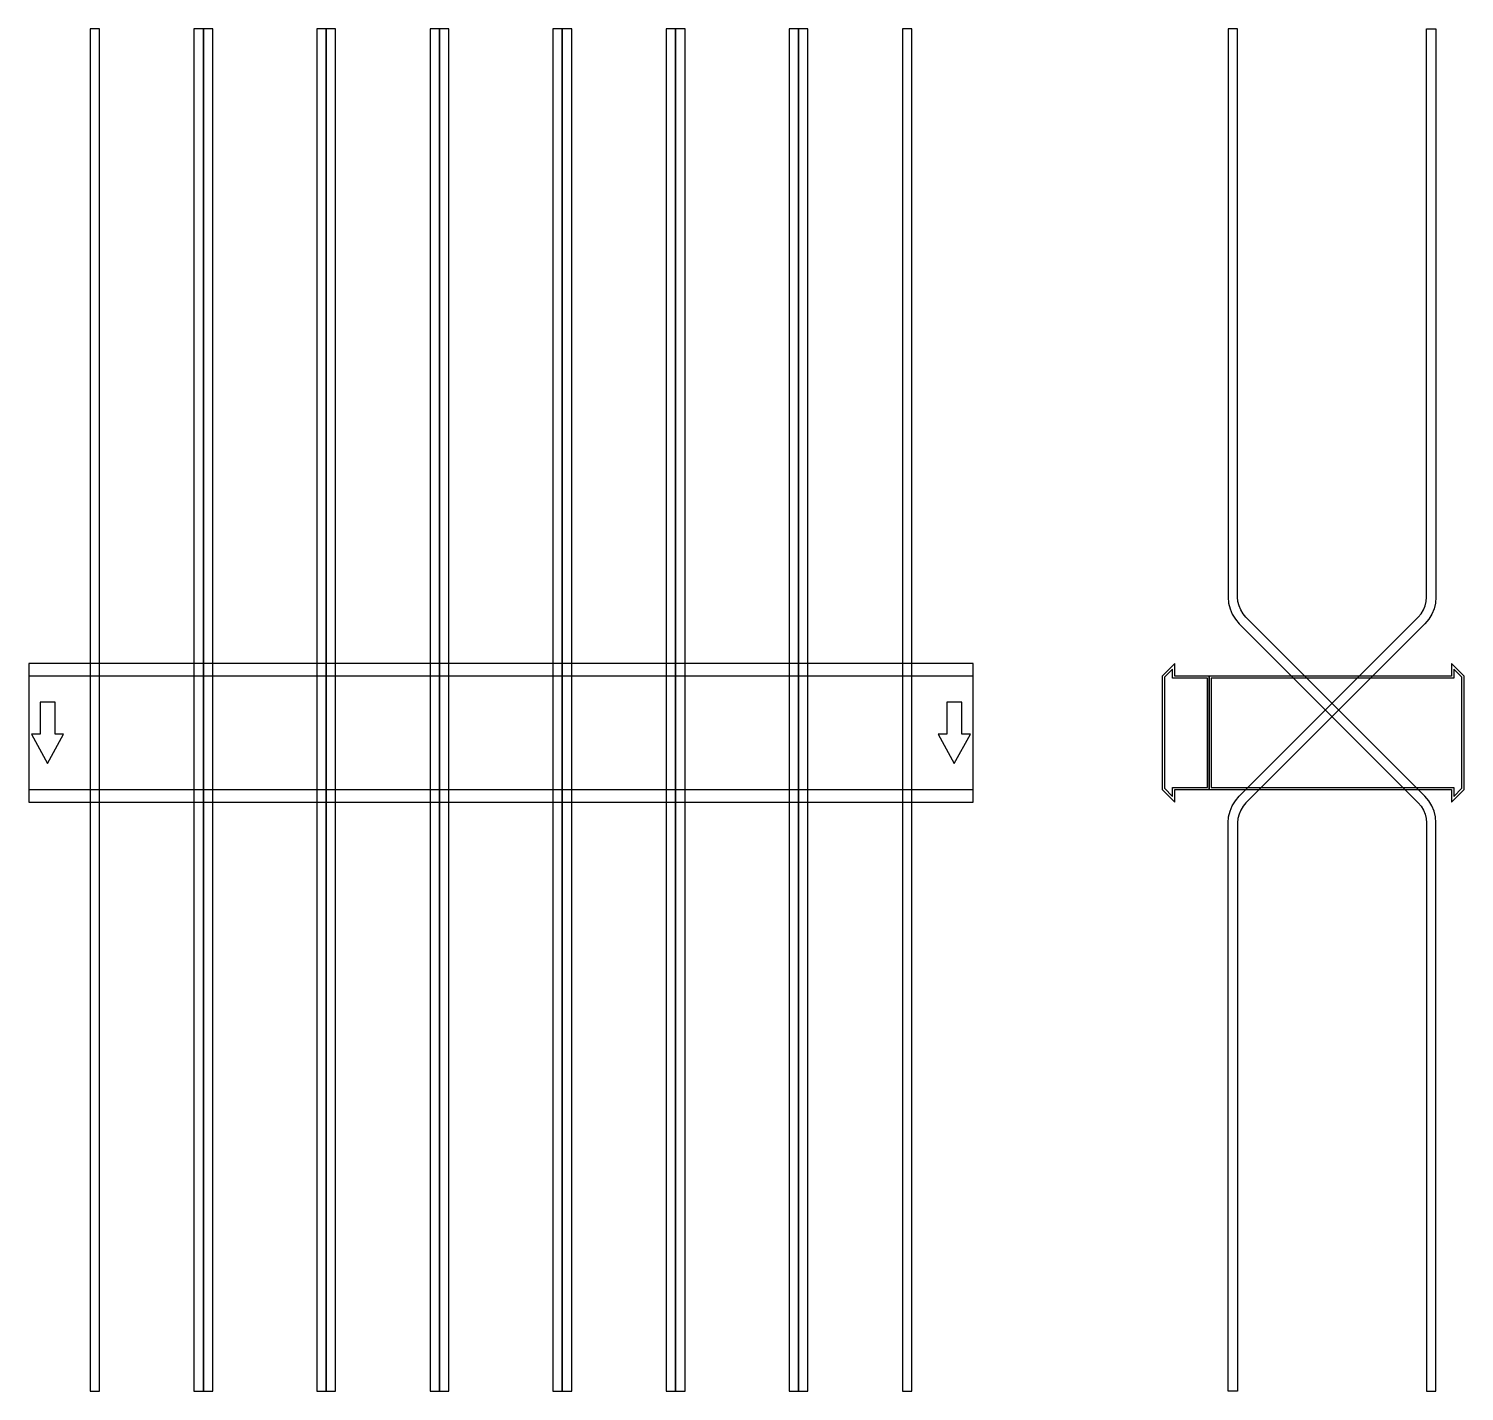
# Model space of a CAD drawing. Extents: x 0 to 1520, y -697 to 745.
import ezdxf

# ---------------------------------------------------------------- set-up
doc = ezdxf.new("R2010")
doc.units = 0
doc.layers.add('Halfen', color=7, linetype='CONTINUOUS')

msp = doc.modelspace()

# ---------------------------------------------------------------- linework, layer by layer
at = {"layer": 'Halfen', "color": 7}
for points in [[(75, -696.961), (75, 745.246), (65, 745.246), (65, -696.961)], [(185, -696.961), (185, 745.246), (175, 745.246), (175, -696.961)], [(195, -696.961), (195, 745.246), (185, 745.246), (185, -696.961)], [(315, -696.961), (315, 745.246), (305, 745.246), (305, -696.961)], [(325, -696.961), (325, 745.246), (315, 745.246), (315, -696.961)], [(435, -696.961), (435, 745.246), (425, 745.246), (425, -696.961)], [(445, -696.961), (445, 745.246), (435, 745.246), (435, -696.961)], [(565, -696.961), (565, 745.246), (555, 745.246), (555, -696.961)], [(575, -696.961), (575, 745.246), (565, 745.246), (565, -696.961)], [(685, -696.961), (685, 745.246), (675, 745.246), (675, -696.961)], [(695, -696.961), (695, 745.246), (685, 745.246), (685, -696.961)], [(815, -696.961), (815, 745.246), (805, 745.246), (805, -696.961)], [(825, -696.961), (825, 745.246), (815, 745.246), (815, -696.961)], [(935, -696.961), (935, 745.246), (925, 745.246), (925, -696.961)], [(1490, -696.961), (1490, -95.355), (1489.508, -89.098), (1488.042, -82.995), (1485.64, -77.196), (1482.361, -71.844), (1478.284, -67.071), (1288.787, 122.426), (1285.729, 126.006), (1283.27, 130.02), (1281.468, 134.369), (1280.369, 138.947), (1280, 143.64), (1280, 206.246), (1280, 745.246), (1270, 745.246), (1270, 206.246), (1270, 143.64), (1270.492, 137.382), (1271.958, 131.279), (1274.36, 125.48), (1277.639, 120.128), (1281.716, 115.355), (1471.213, -74.142), (1474.271, -77.722), (1476.73, -81.736), (1478.532, -86.085), (1479.631, -90.662), (1480, -95.355), (1480, -696.961)], [(1270, -696.961), (1270, -95.355), (1270.492, -89.098), (1271.958, -82.995), (1274.36, -77.196), (1277.639, -71.844), (1281.716, -67.071), (1471.213, 122.426), (1474.271, 126.006), (1476.73, 130.02), (1478.532, 134.369), (1479.631, 138.947), (1480, 143.64), (1480, 206.246), (1480, 745.246), (1490, 745.246), (1490, 206.246), (1490, 143.64), (1489.508, 137.382), (1488.042, 131.279), (1485.64, 125.48), (1482.361, 120.128), (1478.284, 115.355), (1288.787, -74.142), (1285.729, -77.722), (1283.27, -81.736), (1281.468, -86.085), (1280.369, -90.662), (1280, -95.355), (1280, -696.961)], [(0, -73.5), (1000, -73.5), (1000, 73.5), (0, 73.5)], [(1250, -60), (1250, 60), (1213.5, 60), (1213.5, 73.5), (1200, 60), (1200, -60), (1213.5, -73.5), (1213.5, -60)], [(1248, -58), (1248, 58), (1211, 58), (1211, 67.25), (1202.5, 58.75), (1202.5, -58.75), (1211, -67.25), (1211, -58)], [(1520, -60), (1520, 60), (1506.5, 73.5), (1506.5, 60), (1250, 60), (1250, -60), (1506.5, -60), (1506.5, -73.5)], [(1517.5, -58.75), (1517.5, 58.75), (1509, 67.25), (1509, 58), (1252, 58), (1252, -58), (1509, -58), (1509, -67.25)], [(0, -60), (1000, -60), (1000, 60), (0, 60)], [(20, -32.5), (37, -1.5), (28, -1.5), (28, 32.5), (12, 32.5), (12, -1.5), (3, -1.5)], [(980, -32.5), (997, -1.5), (988, -1.5), (988, 32.5), (972, 32.5), (972, -1.5), (963, -1.5)]]:
    msp.add_lwpolyline(points, close=True, dxfattribs=at)

doc.saveas('drawing.dxf')
